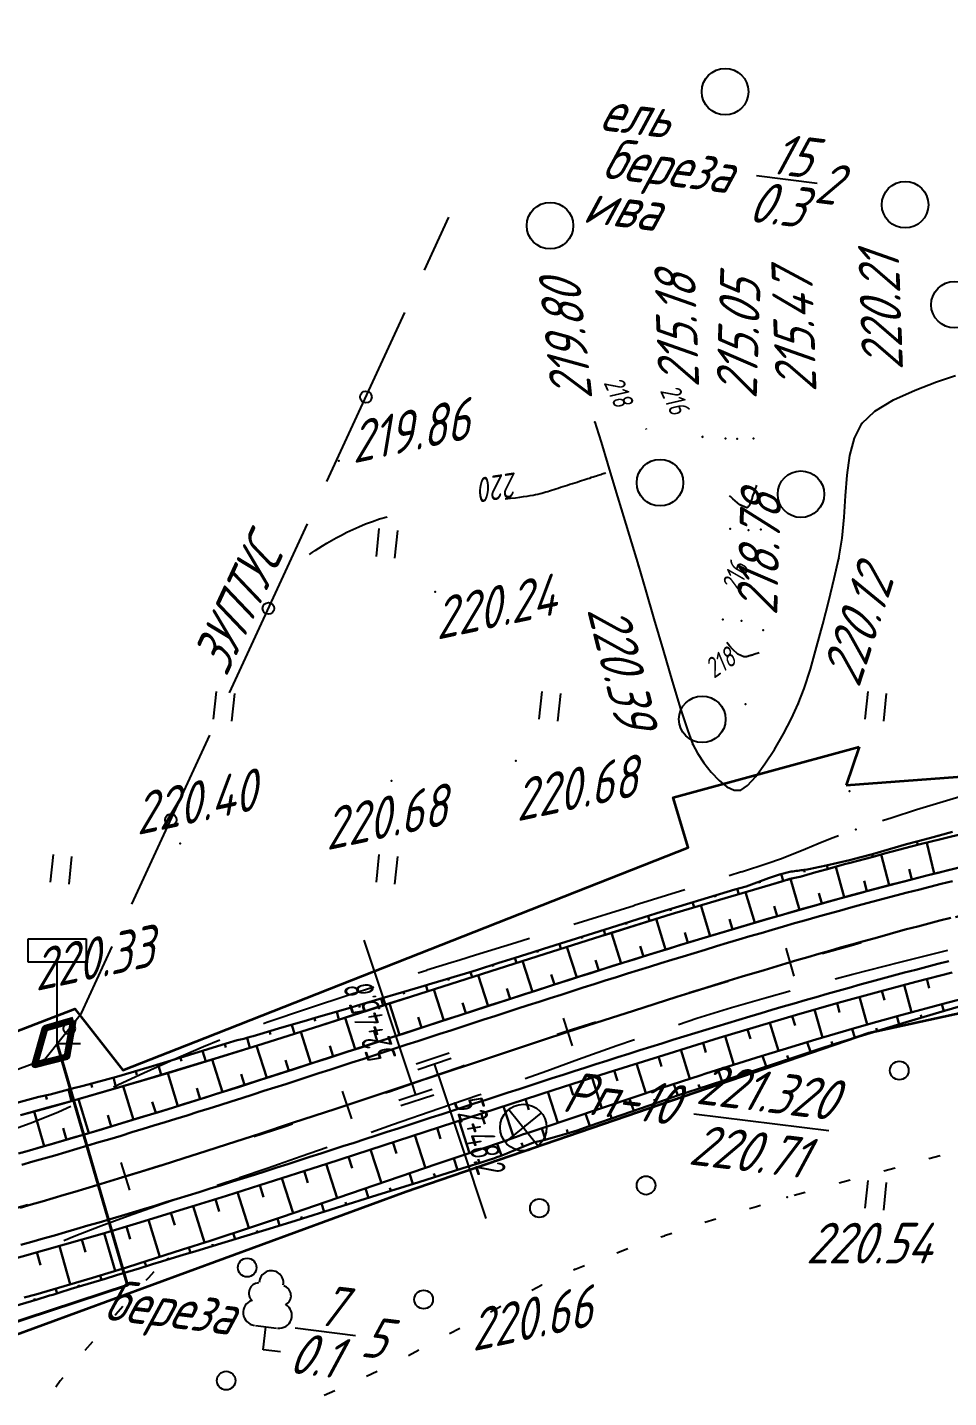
# Model space of a CAD drawing. Header units: millimetres. Extents: x -698 to 8131, y -704 to 4503.
# Drawn here: x 4029.9 to 4109.1, y 2520.6 to 2638.3 of the extents above; entities that cross this region are included whole.
import ezdxf

# ---------------------------------------------------------------- set-up
doc = ezdxf.new("R2010")
doc.units = ezdxf.units.MM
doc.linetypes.add('CONTI', pattern=[0])
doc.linetypes.add('STROT', pattern=[1.7, 0.5, -1.2])
for name, color, linetype, lineweight in [('10', 1, 'Continuous', 35), ('КОПИЯ_ОСЬ_13_ОТКОСЫ', 7, 'Continuous', 30), ('ОСЬ_ВЕРХ_ПОКРЫТИЯ_ГРАНИЦЫ_ПОЛОС', 7, 'Continuous', 30), ('ОСЬ_ВЕРХ_ПОКРЫТИЯ_ОСЬ', 1, 'Continuous', 30)]:
    doc.layers.add(name, color=color, linetype=linetype, lineweight=lineweight)
for name, color, linetype in [('_Ростелеком', 6, 'Continuous'), ('GOR_BDEFAULT', 212, 'CONTI'), ('NAD_MDEFAULT', 7, 'CONTI'), ('PI_OTDEFAULT', 172, 'CONTI'), ('PI_TTDEFAULT', 5, 'CONTI'), ('PLN_O', 7, 'CONTI'), ('SIT_LDEFAULT', 7, 'CONTI'), ('USLZNDEFAULT', 7, 'CONTI'), ('ZAPSKDEFAULT', 7, 'CONTI'), ('ОСЬ_ВЕРХ_ПОКРЫТИЯ_ПИКЕТЫ', 1, 'Continuous'), ('ОСЬ_ВЕРХ_ПОКРЫТИЯ_РАЗБИВКА_КРИВ', 1, 'Continuous'), ('разметка', 7, 'Continuous')]:
    doc.layers.add(name, color=color, linetype=linetype)
doc.layers.add('видовое окно', color=132, linetype='CONTI', plot=False)
doc.styles.add('eskd', font='isocpeui.ttf', dxfattribs={"width": 1.2})
doc.styles.add('SHRFT', font='isocpeui.ttf', dxfattribs={"width": 3.5})
doc.styles.get("Standard").update_dxf_attribs({"font": 'isocpeui.ttf'})
doc.styles.add('STYLE1', font='isocpeui.ttf', dxfattribs={"width": 0.9})
doc.linetypes.add('кабель_связи_проект.', pattern='A,10,-1,["/",STYLE1,S=3,R=0,X=0,Y=-1.5],-4.1', length=15.1)

# ---------------------------------------------------------------- blocks, each defined once
blk = doc.blocks.new('BL_2011')
at = {"color": 0}
for p, q in [((0, 0), (0, 2.4)), ((1.6, 0), (1.6, 2.4))]:
    blk.add_line(p, q, dxfattribs=at)
blk = doc.blocks.new('BL_2002')
at = {"color": 0}
blk.add_circle((0, 0), 0.8, dxfattribs=at)
blk = doc.blocks.new('BL_2004')
at = {"color": 0}
blk.add_circle((0, 0), 2, dxfattribs=at)
blk = doc.blocks.new('BL_7')
at = {"color": 0}
for p, q in [((-1.4, 1.4), (1.4, -1.4)), ((-1.4, -1.4), (1.4, 1.4))]:
    blk.add_line(p, q, dxfattribs=at)
blk.add_circle((0, 0), 2, dxfattribs=at)
blk = doc.blocks.new('BL_104')
at = {"color": 0}
for p, q in [((-0.9, 2), (0.9, 2)), ((0, 0), (0, 2)), ((1.5, 0), (0, 0))]:
    blk.add_line(p, q, dxfattribs=at)
for centre, radius, start, end in [((0, 5.8), 1.04, 358, 185), ((-0.94, 4.8), 0.88, 100, 235), ((0.94, 4.8), 0.88, 305, 80), ((-1, 3.1), 1.1, 115, 270), ((1, 3.1), 1.1, 270, 65)]:
    blk.add_arc(centre, radius, start, end, dxfattribs=at)
blk = doc.blocks.new('BL_13')
at = {"color": 0}
for p, q in [((-2.5, 7), (-2.5, 9)), ((-2.5, 9), (2.5, 9)), ((2.5, 9), (2.5, 7)), ((0, 7), (-2.5, 7)), ((0, 0), (0, 7)), ((2.5, 7), (0, 7)), ((2, 0), (0, 0))]:
    blk.add_line(p, q, dxfattribs=at)
blk = doc.blocks.new('*U48')
at = {"layer": 'КОПИЯ_ОСЬ_13_ОТКОСЫ'}
for points in [[(50.51, 9.45), (52.88, 10.11), (54.78, 10.64), (60.9, 12.41), (63.27, 13.12), (67.54, 14.41), (71.34, 15.58), (76.32, 17.17), (81.79, 18.93), (84.13, 19.66), (95.59, 23.33), (100.39, 24.84), (101.35, 25.15), (102.31, 25.45), (106.44, 26.72), (110.57, 27.97), (114.95, 29.25), (115.92, 29.55), (116.1, 29.6), (116.36, 29.68), (116.63, 29.76), (116.9, 29.82), (117.2, 29.89), (117.49, 29.95), (117.79, 30.03), (118.87, 30.33), (119.84, 30.61), (121.31, 31.02), (121.81, 31.15), (123.77, 31.67), (124.76, 31.94), (127.72, 32.71), (129.7, 33.21), (131.68, 33.7)], [(50.2, 10.53), (51.15, 10.78), (52.1, 11.03), (53.06, 11.25), (54.01, 11.5), (54.96, 11.74), (55.92, 11.98), (58.77, 12.76), (61.57, 13.58), (63.46, 14.15), (68.2, 15.61), (69.15, 15.9), (69.42, 15.96), (69.7, 16.03), (69.98, 16.1), (70.25, 16.18), (70.52, 16.25), (70.8, 16.33), (72.98, 16.98), (74.89, 17.53), (75.85, 17.82), (78.72, 18.65), (79.68, 18.95), (81.6, 19.51), (83.94, 20.21), (84.91, 20.49), (85.87, 20.77), (86.83, 21.06), (87.79, 21.34), (88.75, 21.62), (89.71, 21.93), (91.62, 22.54), (92.57, 22.85), (94.49, 23.44), (95.45, 23.75), (97.37, 24.36), (101.21, 25.57), (104.11, 26.47), (105.58, 26.92), (108.02, 27.67), (108.99, 27.96), (111.9, 28.84), (112.87, 29.12), (114.78, 29.82), (115.74, 30.15), (116.73, 30.4), (116.88, 30.41), (117.02, 30.43), (117.17, 30.44), (117.32, 30.46), (117.46, 30.48), (117.61, 30.5), (117.75, 30.52), (117.85, 30.54), (118.12, 30.58), (118.4, 30.63), (118.67, 30.68), (119.76, 30.92), (120.75, 31.15), (121.74, 31.38), (122.73, 31.62), (123.72, 31.88), (125.67, 32.46), (126.66, 32.74), (127.64, 33.01), (128.63, 33.26), (130.6, 33.8)], [(127.55, 32.98), (127.63, 32.69)], [(129.48, 33.49), (129.51, 33.39)], [(123.7, 31.88), (123.76, 31.67)], [(125.62, 32.44), (125.64, 32.37)], [(119.81, 30.93), (119.89, 30.63)], [(121.76, 31.39), (121.79, 31.29)], [(114, 29.53), (114.05, 29.39)], [(115.89, 30.19), (116.04, 29.59)], [(117.85, 30.54), (117.88, 30.33)], [(110.19, 28.32), (110.23, 28.18)], [(112.11, 28.9), (112.24, 28.45)], [(106.36, 27.16), (106.41, 27.02)], [(108.27, 27.75), (108.4, 27.32)], [(102.54, 25.98), (102.58, 25.84)], [(104.45, 26.57), (104.58, 26.15)], [(98.72, 24.79), (98.77, 24.65)], [(100.63, 25.39), (100.76, 24.96)], [(94.91, 23.58), (94.96, 23.43)], [(96.82, 24.19), (96.95, 23.76)], [(91.1, 22.37), (91.14, 22.23)], [(93, 22.98), (93.14, 22.54)], [(87.28, 21.19), (87.33, 21.02)], [(89.19, 21.76), (89.33, 21.32)], [(83.44, 20.06), (83.5, 19.86)], [(85.36, 20.62), (85.51, 20.1)], [(79.6, 18.93), (79.67, 18.7)], [(81.52, 19.49), (81.69, 18.89)], [(75.77, 17.8), (75.84, 17.54)], [(77.69, 18.35), (77.88, 17.67)], [(71.93, 16.67), (72.01, 16.38)], [(73.85, 17.23), (74.07, 16.45)], [(68.08, 15.57), (68.17, 15.27)], [(70.01, 16.11), (70.24, 15.24)], [(64.26, 14.4), (64.35, 14.1)], [(66.17, 14.98), (66.45, 14.08)], [(60.43, 13.24), (60.52, 12.94)], [(62.35, 13.81), (62.62, 12.92)], [(56.58, 12.16), (56.67, 11.83)], [(58.51, 12.69), (58.75, 11.79)], [(52.7, 11.17), (52.79, 10.8)], [(54.64, 11.66), (54.9, 10.67)]]:
    blk.add_lwpolyline(points, dxfattribs=at)

msp = doc.modelspace()

# ---------------------------------------------------------------- linework, layer by layer
at = {"layer": '10'}
msp.add_line((4101.4, 2576.47), (4100.3, 2573.16), dxfattribs=at)
for points in [[(4100.3, 2573.16), (4114.84, 2574.25), (4137.51, 2575.95), (4208.04, 2581.2)], [(3719.52, 2565.64), (3757.02, 2562), (3768.05, 2560.93), (3906.64, 2536.46), (3907.93, 2542.17), (3924.55, 2539.4), (3961.58, 2536.25), (3988.52, 2538.51), (4011.59, 2545.34), (4034.03, 2553.95), (4038.15, 2548.69), (4045.22, 2551.48), (4086.71, 2567.83), (4085.43, 2572.11), (4101.4, 2576.47)], [(4190.65, 2564.99), (4147.2, 2561.67), (4102.23, 2551.87), (4062.48, 2538.24), (4021.89, 2523.35), (4003.54, 2517.54), (3977.37, 2512.34), (3954.52, 2511.27), (3935.6, 2512.54), (3888.7, 2518.36), (3823.18, 2532.27), (3780.85, 2539.2), (3742.66, 2545.46), (3674.27, 2552.24)]]:
    msp.add_lwpolyline(points, dxfattribs=at)
at = {"layer": '_Ростелеком', "lineweight": 100, "ltscale": 0.25}
msp.add_lwpolyline([(4033.92, 2552.97), (4031.44, 2552.26), (4030.56, 2549.14), (4033.36, 2549.86), (4033.92, 2552.97)], dxfattribs=at)
at = {"layer": '_Ростелеком', "linetype": 'кабель_связи_проект.', "lineweight": 40, "ltscale": 0.25}
msp.add_lwpolyline([(3702.25, 2549.47), (3742.66, 2545.46), (3798.83, 2536.26), (3823.18, 2532.27), (3840.42, 2529.09), (3888.76, 2518.98), (3935.31, 2512.58), (3954.68, 2512.02), (4003.27, 2518.61), (4038.55, 2530.23), (4032.5, 2550.96)], dxfattribs=at)
at = {"layer": 'GOR_BDEFAULT', "color": 212, "flags": 128}
for points, elevation in [([(4083.14, 2603.72), (4083.11, 2603.8)], 218), ([(4083.14, 2603.72), (4083.11, 2603.8)], 218), ([(4088.01, 2603), (4087.93, 2603.16)], 216), ([(4088.01, 2603), (4087.93, 2603.16)], 216), ([(4070.99, 2597.77), (4071.46, 2597.82), (4071.87, 2597.87), (4072.25, 2597.92), (4072.58, 2597.96), (4072.88, 2598), (4073.15, 2598.05), (4073.39, 2598.09), (4073.61, 2598.13), (4073.81, 2598.18), (4073.99, 2598.22), (4074.16, 2598.27), (4074.33, 2598.31), (4074.49, 2598.36), (4074.65, 2598.41), (4074.81, 2598.46), (4074.99, 2598.52), (4075.17, 2598.58), (4075.36, 2598.64), (4075.55, 2598.7), (4075.75, 2598.76), (4075.95, 2598.82), (4076.15, 2598.89), (4076.36, 2598.95), (4076.56, 2599.02), (4076.77, 2599.09), (4076.97, 2599.15), (4077.17, 2599.21), (4077.37, 2599.28), (4077.56, 2599.34), (4077.75, 2599.4), (4077.93, 2599.46), (4078.1, 2599.51), (4078.26, 2599.56), (4078.42, 2599.62), (4078.57, 2599.66), (4078.72, 2599.71), (4078.85, 2599.76), (4078.98, 2599.8), (4079.1, 2599.84), (4079.22, 2599.87), (4079.32, 2599.91), (4079.42, 2599.94), (4079.5, 2599.97), (4079.58, 2599.99), (4079.65, 2600.02)], 220), ([(4092.21, 2597.84), (4092.18, 2597.76), (4092.15, 2597.68), (4092.12, 2597.6), (4092.09, 2597.53), (4092.06, 2597.46), (4092.03, 2597.39), (4092.01, 2597.32), (4091.98, 2597.26), (4091.95, 2597.21), (4091.92, 2597.16), (4091.89, 2597.11), (4091.86, 2597.07), (4091.82, 2597.04), (4091.79, 2597.01), (4091.76, 2596.99), (4091.15, 2597.27), (4090.56, 2597.77), (4090.35, 2597.96), (4090.27, 2598.02)], 216), ([(4092.59, 2598.94), (4092.57, 2598.89), (4092.56, 2598.84), (4092.53, 2598.78), (4092.51, 2598.71), (4092.49, 2598.64), (4092.46, 2598.57), (4092.44, 2598.5), (4092.41, 2598.42), (4092.38, 2598.34), (4092.35, 2598.26), (4092.32, 2598.17), (4092.29, 2598.09), (4092.26, 2598.01), (4092.23, 2597.92), (4092.21, 2597.84)], 216), ([(4092.59, 2598.94), (4092.57, 2598.89), (4092.56, 2598.84), (4092.53, 2598.78), (4092.51, 2598.71), (4092.49, 2598.64), (4092.46, 2598.57), (4092.44, 2598.5), (4092.41, 2598.42), (4092.38, 2598.34), (4092.35, 2598.26), (4092.32, 2598.17), (4092.29, 2598.09), (4092.26, 2598.01), (4092.23, 2597.92), (4092.21, 2597.84)], 216), ([(4054.17, 2592.98), (4054.41, 2593.15), (4054.68, 2593.33), (4054.98, 2593.53), (4055.31, 2593.74), (4055.67, 2593.96), (4056.06, 2594.19), (4056.47, 2594.43), (4056.92, 2594.66), (4057.4, 2594.9), (4057.9, 2595.14), (4058.43, 2595.38), (4059, 2595.61), (4059.59, 2595.83), (4060.21, 2596.04), (4060.86, 2596.23)], 220), ([(4091.51, 2584.19), (4090.99, 2584.42), (4090.57, 2584.84), (4090.28, 2585.14), (4090.04, 2585.42)], 218), ([(4092.36, 2584.39), (4092.31, 2584.37), (4092.26, 2584.35), (4092.2, 2584.33), (4092.14, 2584.32), (4092.08, 2584.3), (4092.02, 2584.28), (4091.96, 2584.27), (4091.9, 2584.25), (4091.84, 2584.24), (4091.78, 2584.22), (4091.72, 2584.21), (4091.66, 2584.2), (4091.61, 2584.2), (4091.56, 2584.19), (4091.51, 2584.19)], 218), ([(4092.36, 2584.39), (4092.31, 2584.37), (4092.26, 2584.35), (4092.2, 2584.33), (4092.14, 2584.32), (4092.08, 2584.3), (4092.02, 2584.28), (4091.96, 2584.27), (4091.9, 2584.25), (4091.84, 2584.24), (4091.78, 2584.22), (4091.72, 2584.21), (4091.66, 2584.2), (4091.61, 2584.2), (4091.56, 2584.19), (4091.51, 2584.19)], 218), ([(4092.83, 2584.54), (4092.36, 2584.39)], 218)]:
    msp.add_lwpolyline(points, dxfattribs=dict(at, elevation=elevation))
at = {"layer": 'NAD_MDEFAULT', "color": 0}
for p, q in [((4092.59, 2625.54), (4097.8, 2624.9)), ((4087.21, 2544.93), (4098.8, 2543.5)), ((4052.94, 2526.54), (4058.15, 2525.9))]:
    msp.add_line(p, q, dxfattribs=at)
at = {"layer": 'PI_TTDEFAULT', "color": 5}
for p in [(4078.71, 2604.37, 219.8), (4101.65, 2604.24, 220.21), (4089.94, 2602.95, 215.18), (4090.94, 2602.93, 215.05), (4092.32, 2602.95, 215.47), (4056.71, 2601.04, 219.86), (4082.44, 2592.01, 220.39), (4064.97, 2589.77, 220.24), (4091.3, 2587.29, 217.37), (4096.18, 2580.15, 220.12), (4071.9, 2575.27, 220.68), (4061.23, 2573.54, 220.68), (4043.06, 2568.17, 220.4), (4095.23, 2537.78, 220.54), (4076.94, 2531.55, 220.66)]:
    msp.add_point(p, dxfattribs=at)
at = {"layer": 'PLN_O'}
for p, q in [((4064.06, 2617.42), (4066.16, 2621.97)), ((4055.68, 2599.26), (4062.38, 2613.79)), ((4047.3, 2581.1), (4054, 2595.63)), ((4038.92, 2562.94), (4045.62, 2577.47)), ((4034.6, 2553.58), (4037.24, 2559.31)), ((4031.44, 2549.64), (4034.6, 2553.58)), ((4027.08, 2548.04), (4031.44, 2549.64))]:
    msp.add_line(p, q, dxfattribs=at)
for centre in [(4059.03, 2606.52), (4050.65, 2588.36), (4042.27, 2570.2), (4033.54, 2552.26)]:
    msp.add_circle(centre, 0.5, dxfattribs=at)
at = {"layer": 'SIT_LDEFAULT', "color": 7}
for p, q in [((4106.21, 2607.12), (4108.07, 2607.83)), ((4108.07, 2607.83), (4109.69, 2608.37)), ((4102.76, 2605.3), (4104.37, 2606.27)), ((4104.37, 2606.27), (4106.21, 2607.12)), ((4101.65, 2604.24), (4102.76, 2605.3)), ((4078.71, 2604.37), (4078.85, 2603.9)), ((4078.85, 2603.9), (4079.23, 2602.64)), ((4101.01, 2602.99), (4101.65, 2604.24)), ((4079.23, 2602.64), (4079.78, 2600.8)), ((4100.6, 2601.49), (4101.01, 2602.99)), ((4100.37, 2599.81), (4100.6, 2601.49)), ((4079.78, 2600.8), (4080.45, 2598.6)), ((4100.23, 2598.02), (4100.37, 2599.81)), ((4080.45, 2598.6), (4081.15, 2596.26)), ((4100.12, 2596.19), (4100.23, 2598.02)), ((4081.15, 2596.26), (4081.84, 2593.99)), ((4099.96, 2594.38), (4100.12, 2596.19)), ((4099.67, 2592.68), (4099.96, 2594.38)), ((4081.84, 2593.99), (4082.44, 2592.01)), ((4099.26, 2590.93), (4099.67, 2592.68)), ((4082.44, 2592.01), (4083.05, 2589.95)), ((4098.8, 2589), (4099.26, 2590.93)), ((4083.05, 2589.95), (4083.78, 2587.46)), ((4098.29, 2587), (4098.8, 2589)), ((4083.78, 2587.46), (4084.56, 2584.78)), ((4097.76, 2585.02), (4098.29, 2587)), ((4097.22, 2583.15), (4097.76, 2585.02)), ((4084.56, 2584.78), (4085.35, 2582.12)), ((4096.69, 2581.49), (4097.22, 2583.15)), ((4085.35, 2582.12), (4086.07, 2579.74)), ((4096.18, 2580.15), (4096.69, 2581.49)), ((4086.07, 2579.74), (4086.68, 2577.84)), ((4095.61, 2578.91), (4096.18, 2580.15)), ((4094.91, 2577.58), (4095.61, 2578.91)), ((4086.68, 2577.84), (4087.12, 2576.68)), ((4094.13, 2576.24), (4094.91, 2577.58)), ((4087.12, 2576.68), (4087.53, 2575.91)), ((4087.53, 2575.91), (4088.07, 2575.08)), ((4093.32, 2575), (4094.13, 2576.24)), ((4088.07, 2575.08), (4088.69, 2574.28)), ((4092.54, 2573.93), (4093.32, 2575)), ((4088.69, 2574.28), (4089.37, 2573.57)), ((4089.37, 2573.57), (4090.04, 2573.03)), ((4091.82, 2573.15), (4092.54, 2573.93)), ((4090.04, 2573.03), (4090.68, 2572.73)), ((4090.68, 2572.73), (4091.24, 2572.74)), ((4091.24, 2572.74), (4091.82, 2573.15)), ((4111.01, 2572.46), (4108.64, 2571.75)), ((4106.35, 2571.05), (4104.26, 2570.38)), ((4108.64, 2571.75), (4106.35, 2571.05)), ((4104.26, 2570.38), (4103.42, 2570.11)), ((4098.96, 2568.56), (4097.88, 2568.12)), ((4099.63, 2568.82), (4098.96, 2568.56)), ((4096.81, 2567.68), (4095.73, 2567.24)), ((4097.88, 2568.12), (4096.81, 2567.68)), ((4093.56, 2566.44), (4091.29, 2565.71)), ((4094.65, 2566.82), (4093.56, 2566.44)), ((4095.73, 2567.24), (4094.65, 2566.82)), ((4091.29, 2565.72), (4090.25, 2565.39)), ((4086.43, 2564.19), (4082.07, 2562.83)), ((4082.07, 2562.82), (4076.9, 2561.2)), ((4071.9, 2559.64), (4068.44, 2558.56)), ((4073.08, 2560), (4071.9, 2559.63)), ((4066.34, 2557.91), (4064.26, 2557.27)), ((4067.11, 2558.14), (4066.34, 2557.9)), ((4068.44, 2558.56), (4067.11, 2558.14)), ((4100.87, 2556.93), (4104.91, 2557.97)), ((4104.91, 2557.96), (4108.92, 2558.97)), ((4108.92, 2558.98), (4109.03, 2559.01)), ((4064.26, 2557.26), (4063.53, 2557.03)), ((4099.34, 2556.53), (4100.87, 2556.93)), ((4059.72, 2555.82), (4057.73, 2555.18)), ((4057.73, 2555.18), (4054.02, 2553.96)), ((4090.44, 2554.08), (4093.44, 2554.94)), ((4093.44, 2554.94), (4095.47, 2555.49)), ((4054.02, 2553.96), (4050.52, 2552.77)), ((4087.46, 2553.15), (4090.44, 2554.08)), ((4050.52, 2552.77), (4050.23, 2552.67)), ((4085.9, 2552.62), (4087.46, 2553.15)), ((4046.47, 2551.26), (4045.07, 2550.7)), ((4080.58, 2550.8), (4082.11, 2551.33)), ((4045.07, 2550.7), (4042.5, 2549.58)), ((4077.31, 2549.63), (4080.58, 2550.8)), ((4042.5, 2549.59), (4039.94, 2548.42)), ((4072.7, 2547.96), (4074.58, 2548.64)), ((4074.58, 2548.64), (4077.31, 2549.63)), ((4039.94, 2548.42), (4037.41, 2547.25)), ((4037.41, 2547.25), (4037.34, 2547.22)), ((4065.31, 2545.39), (4068.73, 2546.57)), ((4068.73, 2546.57), (4068.92, 2546.64)), ((4032.61, 2545.09), (4030.42, 2544.2)), ((4033.69, 2545.57), (4032.61, 2545.09)), ((4061.32, 2544.01), (4065.31, 2545.39)), ((4030.42, 2544.2), (4028.3, 2543.43)), ((4059.47, 2543.37), (4061.32, 2544.01)), ((4053.47, 2541.3), (4055.69, 2542.06)), ((4048.16, 2539.46), (4050.54, 2540.28)), ((4050.54, 2540.28), (4053.47, 2541.3)), ((4103.54, 2540.05), (4104.51, 2540.31)), ((4107.4, 2541.09), (4108.37, 2541.35)), ((4046.24, 2538.8), (4048.16, 2539.45)), ((4099.68, 2539.01), (4100.65, 2539.27)), ((4095.82, 2537.94), (4096.78, 2538.21)), ((4038.59, 2536.18), (4040.96, 2537.01)), ((4040.96, 2537.01), (4042.45, 2537.52)), ((4091.98, 2536.81), (4092.58, 2536.99)), ((4092.58, 2536.99), (4092.94, 2537.1)), ((4036.25, 2535.32), (4038.59, 2536.18)), ((4088.16, 2535.63), (4089.11, 2535.93)), ((4033.07, 2534.05), (4033.97, 2534.43)), ((4033.97, 2534.44), (4036.25, 2535.32)), ((4084.36, 2534.36), (4084.68, 2534.47)), ((4084.68, 2534.48), (4085.31, 2534.69)), ((4080.6, 2533.01), (4081.53, 2533.37)), ((4040.35, 2530.86), (4040.13, 2530.62)), ((4040.8, 2531.37), (4040.35, 2530.86)), ((4076.88, 2531.53), (4076.94, 2531.56)), ((4076.94, 2531.55), (4077.82, 2531.91)), ((4073.29, 2529.8), (4074.15, 2530.25)), ((4074.15, 2530.25), (4074.17, 2530.26)), ((4037.55, 2527.7), (4037.49, 2527.62)), ((4038.14, 2528.38), (4037.55, 2527.7)), ((4069.74, 2527.94), (4070.62, 2528.41)), ((4066.21, 2526.06), (4067.09, 2526.53)), ((4035.53, 2525.36), (4034.88, 2524.6)), ((4062.68, 2524.19), (4063.57, 2524.65)), ((4059.09, 2522.4), (4059.99, 2522.83)), ((4032.76, 2522), (4032.4, 2521.46)), ((4032.98, 2522.27), (4032.76, 2522)), ((4055.44, 2520.78), (4056.37, 2521.16))]:
    msp.add_line(p, q, dxfattribs=at)
at = {"layer": 'видовое окно', "color": 5}
for p in [(4090.32, 2595.2, 216.47), (4091.91, 2595.07, 216.25), (4092.97, 2595.14, 216.57), (4099.67, 2592.68, 220.26), (4089.7, 2587.41, 217.73), (4093.15, 2586.49, 217.67), (4091.65, 2580.14, 218.78), (4087.12, 2576.68, 220.19), (4100.57, 2572.67, 220.07), (4101.13, 2569.36, 220.12), (4072.56, 2543.76, 221.32), (4072.7, 2543.9, 220.71)]:
    msp.add_point(p, dxfattribs=at)
at = {"layer": 'видовое окно', "color": 6}
msp.add_point((4095.28, 2565.03, 220.74), dxfattribs=at)
at = {"layer": 'КОПИЯ_ОСЬ_13_ОТКОСЫ'}
for points in [[(4029.35, 2544.81), (4031.72, 2545.46), (4033.61, 2546), (4039.74, 2547.76), (4042.11, 2548.47), (4046.38, 2549.77), (4050.18, 2550.94), (4055.16, 2552.52), (4060.62, 2554.28), (4062.96, 2555.02), (4074.42, 2558.68), (4079.22, 2560.2), (4080.18, 2560.5), (4081.15, 2560.81), (4085.27, 2562.08), (4089.41, 2563.32), (4093.78, 2564.6), (4094.76, 2564.9), (4094.93, 2564.96), (4095.2, 2565.04), (4095.46, 2565.11), (4095.73, 2565.18), (4096.03, 2565.24), (4096.33, 2565.31), (4096.62, 2565.39), (4097.7, 2565.69), (4098.68, 2565.97), (4100.15, 2566.38), (4100.64, 2566.51), (4102.61, 2567.03), (4103.59, 2567.3), (4106.55, 2568.07), (4108.53, 2568.57), (4110.51, 2569.05)], [(4107.87, 2565.57), (4107.22, 2568.23)], [(4029.51, 2541.61), (4033.08, 2542.64), (4036.41, 2543.63), (4039.73, 2544.64), (4041.11, 2545.06), (4044.43, 2546.09), (4047.28, 2546.99), (4052.97, 2548.82), (4072.42, 2555.13), (4077.19, 2556.67), (4082.01, 2558.19), (4086.83, 2559.68), (4093.59, 2561.69), (4097.23, 2562.73), (4100.88, 2563.74), (4104.05, 2564.59), (4107.24, 2565.41), (4111.17, 2566.38)], [(4100.13, 2563.54), (4099.41, 2566.17)], [(4104, 2564.58), (4103.3, 2567.22)], [(4096.28, 2562.46), (4095.52, 2565.13)], [(4102.06, 2564.06), (4101.83, 2564.94)], [(4105.93, 2565.08), (4105.7, 2565.96)], [(4092.44, 2561.35), (4091.65, 2563.98)], [(4098.21, 2563.01), (4097.96, 2563.9)], [(4088.61, 2560.21), (4087.82, 2562.85)], [(4094.36, 2561.91), (4094.1, 2562.79)], [(4084.78, 2559.05), (4083.96, 2561.68)], [(4090.52, 2560.78), (4090.26, 2561.66)], [(4080.96, 2557.86), (4080.13, 2560.49)], [(4086.69, 2559.63), (4086.42, 2560.51)], [(4077.14, 2556.65), (4076.3, 2559.28)], [(4082.87, 2558.45), (4082.59, 2559.33)], [(4073.34, 2555.43), (4072.49, 2558.07)], [(4079.05, 2557.26), (4078.77, 2558.13)], [(4027.77, 2532.2), (4033.12, 2533.7), (4036.36, 2534.64), (4039.6, 2535.61), (4042.3, 2536.43), (4043.69, 2536.86), (4047.05, 2537.9), (4049.93, 2538.81), (4055.66, 2540.65), (4075.11, 2546.97), (4079.85, 2548.49), (4084.62, 2549.99), (4089.39, 2551.47), (4096.04, 2553.45), (4099.61, 2554.47), (4103.19, 2555.46), (4106.29, 2556.29), (4109.39, 2557.09)], [(4069.53, 2554.2), (4068.67, 2556.84)], [(4075.24, 2556.04), (4074.96, 2556.92)], [(4029.68, 2529.15), (4030.66, 2529.43), (4031.64, 2529.71), (4034.57, 2530.57), (4035.54, 2530.86), (4038.45, 2531.75), (4039.42, 2532.05), (4043.28, 2533.27), (4045.64, 2534.04), (4046.6, 2534.35), (4048.52, 2534.98), (4051.86, 2536.1), (4056.63, 2537.71), (4065.16, 2540.63), (4067.48, 2541.41), (4068.43, 2541.73), (4071.26, 2542.7), (4072.2, 2543.04), (4072.48, 2543.15), (4072.76, 2543.25), (4073.05, 2543.34), (4074.1, 2543.67), (4079.27, 2545.43), (4084.46, 2547.16), (4087.76, 2548.23), (4088.23, 2548.39), (4090.15, 2549), (4092.98, 2549.88), (4094.87, 2550.46), (4097.7, 2551.32), (4100.53, 2552.15), (4102.42, 2552.69), (4104.79, 2553.36), (4109.05, 2554.51), (4113.79, 2555.72)], [(4029.68, 2529.15), (4030.66, 2529.43), (4031.64, 2529.71), (4034.57, 2530.57), (4035.54, 2530.86), (4038.45, 2531.75), (4039.42, 2532.05), (4043.28, 2533.27), (4045.64, 2534.04), (4046.6, 2534.35), (4048.52, 2534.98), (4051.86, 2536.1), (4056.63, 2537.71), (4065.16, 2540.63), (4067.48, 2541.41), (4068.43, 2541.73), (4071.26, 2542.7), (4072.2, 2543.04), (4072.48, 2543.15), (4072.76, 2543.25), (4073.05, 2543.34), (4074.1, 2543.67), (4079.27, 2545.43), (4084.46, 2547.16), (4087.76, 2548.23), (4088.23, 2548.39), (4090.15, 2549), (4092.98, 2549.88), (4094.87, 2550.46), (4097.7, 2551.32), (4100.53, 2552.15), (4102.42, 2552.69), (4104.79, 2553.36), (4109.05, 2554.51), (4113.79, 2555.72)], [(4065.73, 2552.96), (4064.86, 2555.62)], [(4071.43, 2554.81), (4071.15, 2555.7)], [(4105.29, 2556.02), (4105.92, 2553.66)], [(4107.23, 2556.53), (4107.43, 2555.74)], [(4028.83, 2528.42), (4030.79, 2528.99), (4031.76, 2529.29), (4031.85, 2529.32), (4032.12, 2529.39), (4032.39, 2529.46), (4032.65, 2529.55), (4033.7, 2529.9), (4034.68, 2530.2), (4035.65, 2530.48), (4036.63, 2530.77), (4037.6, 2531.07), (4039.54, 2531.65), (4040.51, 2531.96), (4040.7, 2532.02), (4041.48, 2532.26), (4043.42, 2532.85), (4044.34, 2533.12), (4046.28, 2533.7), (4051.1, 2535.17), (4053.03, 2535.77), (4059.98, 2537.96), (4063.57, 2539.08), (4065.48, 2539.68), (4067.81, 2540.41), (4068.77, 2540.71), (4069.72, 2541.01), (4070.01, 2541.11), (4070.29, 2541.21), (4070.57, 2541.31), (4070.85, 2541.42), (4071.13, 2541.52), (4071.41, 2541.63), (4071.69, 2541.75), (4071.96, 2541.86), (4072.24, 2541.98), (4072.51, 2542.1), (4073.44, 2542.47), (4074.42, 2542.69), (4076.33, 2543.25), (4076.62, 2543.33), (4076.9, 2543.42), (4077.19, 2543.51), (4078.22, 2543.87), (4081.04, 2544.84), (4084.78, 2546.15), (4085.72, 2546.47), (4088.54, 2547.4), (4092.33, 2548.63), (4097.94, 2550.49), (4099.35, 2550.95), (4099.82, 2551.1), (4100.75, 2551.39), (4102.63, 2551.96), (4105.45, 2552.8), (4108.26, 2553.64), (4111.08, 2554.46)], [(4061.92, 2551.72), (4061.05, 2554.42)], [(4067.63, 2553.58), (4067.34, 2554.47)], [(4099.51, 2554.44), (4099.73, 2553.64)], [(4101.43, 2554.98), (4102.09, 2552.6)], [(4103.36, 2555.51), (4103.58, 2554.71)], [(4108.7, 2553.77), (4108.52, 2554.37)], [(4058.12, 2550.49), (4057.24, 2553.19)], [(4063.82, 2552.34), (4063.53, 2553.24)], [(4095.66, 2553.33), (4095.9, 2552.53)], [(4097.58, 2553.89), (4098.27, 2551.49)], [(4104.86, 2552.62), (4104.66, 2553.32)], [(4106.78, 2553.2), (4106.71, 2553.43)], [(4060.02, 2551.11), (4059.73, 2552.01)], [(4091.83, 2552.19), (4092.07, 2551.37)], [(4093.74, 2552.76), (4094.47, 2550.34)], [(4101.03, 2551.48), (4100.81, 2552.23)], [(4102.95, 2552.05), (4102.87, 2552.3)], [(4054.31, 2549.25), (4053.43, 2551.97)], [(4088, 2551.04), (4088.25, 2550.2)], [(4089.91, 2551.62), (4090.65, 2549.15)], [(4097.22, 2550.26), (4096.95, 2551.09)], [(4099.12, 2550.88), (4099.03, 2551.16)], [(4050.51, 2548.03), (4049.63, 2550.77)], [(4056.22, 2549.87), (4055.92, 2550.78)], [(4084.18, 2549.85), (4084.44, 2549)], [(4086.09, 2550.45), (4086.86, 2547.94)], [(4093.43, 2549), (4093.12, 2549.92)], [(4095.33, 2549.63), (4095.22, 2549.94)], [(4046.7, 2546.81), (4045.82, 2549.6)], [(4052.41, 2548.64), (4052.12, 2549.55)], [(4080.36, 2548.65), (4080.64, 2547.78)], [(4082.27, 2549.25), (4083.08, 2546.7)], [(4089.62, 2547.76), (4089.31, 2548.73)], [(4091.53, 2548.37), (4091.42, 2548.7)], [(4039.06, 2544.43), (4038.18, 2547.32)], [(4042.88, 2545.61), (4042, 2548.44)], [(4048.6, 2547.42), (4048.3, 2548.34)], [(4076.55, 2547.43), (4076.84, 2546.54)], [(4078.46, 2548.04), (4079.29, 2545.43)], [(4085.83, 2546.5), (4085.5, 2547.5)], [(4087.72, 2547.13), (4087.61, 2547.47)], [(4035.23, 2543.28), (4034.35, 2546.21)], [(4044.79, 2546.21), (4044.49, 2547.15)], [(4072.75, 2546.2), (4073.04, 2545.29)], [(4074.65, 2546.82), (4075.51, 2544.15)], [(4082.05, 2545.19), (4081.68, 2546.23)], [(4083.93, 2545.85), (4083.81, 2546.2)], [(4031.39, 2542.15), (4030.53, 2545.13)], [(4040.97, 2545.02), (4040.67, 2545.98)], [(4068.94, 2544.96), (4069.24, 2544.04)], [(4070.84, 2545.58), (4071.73, 2542.87)], [(4078.26, 2543.89), (4077.9, 2544.96)], [(4037.14, 2543.85), (4036.85, 2544.83)], [(4067.04, 2544.34), (4067.94, 2541.56)], [(4080.16, 2544.54), (4080.03, 2544.9)], [(4033.31, 2542.71), (4033.02, 2543.7)], [(4063.24, 2543.11), (4064.15, 2540.28)], [(4065.14, 2543.73), (4065.44, 2542.78)], [(4074.45, 2542.7), (4074.16, 2543.69)], [(4076.37, 2543.26), (4076.28, 2543.59)], [(4059.43, 2541.87), (4060.37, 2538.99)], [(4061.33, 2542.49), (4061.65, 2541.53)], [(4070.69, 2541.35), (4070.31, 2542.37)], [(4072.54, 2542.11), (4072.41, 2542.45)], [(4055.63, 2540.64), (4056.57, 2537.69)], [(4057.53, 2541.25), (4057.85, 2540.27)], [(4066.89, 2540.12), (4066.58, 2541.1)], [(4068.79, 2540.72), (4068.69, 2541.05)], [(4051.82, 2539.42), (4052.78, 2536.41)], [(4053.72, 2540.03), (4054.04, 2539.02)], [(4063.07, 2538.92), (4062.79, 2539.82)], [(4064.98, 2539.52), (4064.88, 2539.82)], [(4048.01, 2538.2), (4048.98, 2535.14)], [(4049.91, 2538.81), (4050.24, 2537.78)], [(4059.25, 2537.73), (4059, 2538.52)], [(4061.16, 2538.32), (4061.08, 2538.59)], [(4044.19, 2537.01), (4045.16, 2533.88)], [(4046.1, 2537.61), (4046.42, 2536.56)], [(4055.44, 2536.52), (4055.21, 2537.23)], [(4057.34, 2537.13), (4057.27, 2537.36)], [(4040.36, 2535.84), (4041.33, 2532.66)], [(4042.28, 2536.42), (4042.6, 2535.36)], [(4051.62, 2535.33), (4051.43, 2535.95)], [(4053.53, 2535.92), (4053.46, 2536.13)], [(4036.53, 2534.69), (4037.49, 2531.46)], [(4038.45, 2535.26), (4038.77, 2534.18)], [(4047.79, 2534.16), (4047.63, 2534.69)], [(4049.71, 2534.74), (4049.65, 2534.92)], [(4032.69, 2533.58), (4033.61, 2530.29)], [(4034.61, 2534.13), (4034.93, 2533.04)], [(4043.96, 2533.01), (4043.83, 2533.45)], [(4045.88, 2533.58), (4045.84, 2533.73)], [(4030.76, 2533.04), (4031.07, 2531.93)], [(4040.14, 2531.84), (4040.01, 2532.24)], [(4042.05, 2532.43), (4042.01, 2532.57)], [(4036.31, 2530.67), (4036.2, 2531.06)], [(4038.23, 2531.26), (4038.19, 2531.38)], [(4032.49, 2529.49), (4032.36, 2529.92)], [(4034.39, 2530.11), (4034.35, 2530.25)], [(4030.57, 2528.92), (4030.53, 2529.08)]]:
    msp.add_lwpolyline(points, dxfattribs=at)
at = {"layer": 'ОСЬ_ВЕРХ_ПОКРЫТИЯ_ГРАНИЦЫ_ПОЛОС', "linetype": 'Continuous'}
for points in [[(4029.18, 2541.52), (4030.13, 2541.79), (4031.07, 2542.06), (4032.02, 2542.33), (4032.97, 2542.61), (4033.91, 2542.89), (4034.86, 2543.17), (4035.8, 2543.45), (4036.75, 2543.73), (4037.69, 2544.02), (4038.63, 2544.3), (4039.58, 2544.59), (4040.52, 2544.88), (4041.47, 2545.17), (4042.41, 2545.46), (4043.35, 2545.76), (4044.3, 2546.05), (4045.24, 2546.35), (4046.19, 2546.65), (4047.13, 2546.95), (4048.07, 2547.24), (4049.02, 2547.55), (4049.96, 2547.85), (4050.9, 2548.15), (4051.85, 2548.45), (4052.79, 2548.76), (4053.73, 2549.06), (4054.68, 2549.37), (4055.62, 2549.67), (4056.56, 2549.98), (4057.51, 2550.29), (4058.45, 2550.59), (4059.4, 2550.9), (4060.34, 2551.21), (4061.29, 2551.52), (4062.23, 2551.82), (4063.18, 2552.13), (4064.12, 2552.44), (4065.07, 2552.75), (4066.02, 2553.06), (4066.96, 2553.36), (4067.91, 2553.67), (4068.85, 2553.98), (4069.8, 2554.29), (4070.75, 2554.59), (4071.7, 2554.9), (4072.65, 2555.21), (4073.59, 2555.51), (4074.54, 2555.82), (4075.49, 2556.12), (4076.44, 2556.43), (4077.39, 2556.73), (4078.35, 2557.03), (4079.3, 2557.33), (4080.25, 2557.64), (4081.2, 2557.93), (4082.16, 2558.23), (4083.11, 2558.53), (4084.07, 2558.83), (4085.02, 2559.12), (4085.98, 2559.42), (4086.94, 2559.71), (4087.89, 2560), (4088.85, 2560.29), (4089.81, 2560.58), (4090.77, 2560.86), (4091.73, 2561.15), (4092.69, 2561.43), (4093.66, 2561.71), (4094.62, 2561.99), (4095.58, 2562.27), (4096.55, 2562.54), (4097.51, 2562.81), (4098.48, 2563.08), (4099.45, 2563.35), (4100.42, 2563.62), (4101.39, 2563.88), (4102.36, 2564.14), (4103.33, 2564.4), (4104.3, 2564.66), (4105.27, 2564.91), (4106.25, 2565.16), (4107.22, 2565.41), (4108.2, 2565.65), (4109.18, 2565.9)], [(4109.42, 2564.93), (4108.45, 2564.69), (4107.47, 2564.44), (4106.5, 2564.19), (4105.53, 2563.94), (4104.56, 2563.69), (4103.59, 2563.44), (4102.62, 2563.18), (4101.65, 2562.92), (4100.69, 2562.65), (4099.72, 2562.39), (4098.75, 2562.12), (4097.79, 2561.85), (4096.83, 2561.58), (4095.86, 2561.31), (4094.9, 2561.03), (4093.94, 2560.75), (4092.98, 2560.47), (4092.02, 2560.19), (4091.06, 2559.9), (4090.1, 2559.62), (4089.15, 2559.33), (4088.19, 2559.04), (4087.23, 2558.75), (4086.28, 2558.46), (4085.32, 2558.17), (4084.37, 2557.87), (4083.41, 2557.58), (4082.46, 2557.28), (4081.51, 2556.98), (4080.56, 2556.68), (4079.6, 2556.38), (4078.65, 2556.08), (4077.7, 2555.78), (4076.75, 2555.48), (4075.8, 2555.17), (4074.86, 2554.87), (4073.91, 2554.56), (4072.96, 2554.26), (4072.01, 2553.95), (4071.06, 2553.64), (4070.12, 2553.34), (4069.17, 2553.03), (4068.22, 2552.72), (4067.28, 2552.42), (4066.33, 2552.11), (4065.38, 2551.8), (4064.44, 2551.49), (4063.49, 2551.18), (4062.55, 2550.88), (4061.6, 2550.57), (4060.66, 2550.26), (4059.71, 2549.95), (4058.77, 2549.64), (4057.82, 2549.34), (4056.88, 2549.03), (4055.93, 2548.72), (4054.99, 2548.42), (4054.05, 2548.11), (4053.1, 2547.81), (4052.16, 2547.5), (4051.21, 2547.2), (4050.27, 2546.9), (4049.33, 2546.59), (4048.38, 2546.29), (4047.44, 2545.99), (4046.49, 2545.69), (4045.55, 2545.4), (4044.6, 2545.1), (4043.66, 2544.8), (4042.71, 2544.51), (4041.77, 2544.22), (4040.82, 2543.93), (4039.88, 2543.64), (4038.93, 2543.35), (4037.99, 2543.06), (4037.04, 2542.77), (4036.09, 2542.49), (4035.15, 2542.21), (4034.2, 2541.93), (4033.25, 2541.65), (4032.3, 2541.37), (4031.36, 2541.1), (4030.41, 2540.83), (4029.46, 2540.56)], [(4109.13, 2558.05), (4108.17, 2557.81), (4107.22, 2557.56), (4106.27, 2557.32), (4105.32, 2557.07), (4104.36, 2556.81), (4103.41, 2556.56), (4102.46, 2556.3), (4101.51, 2556.04), (4100.56, 2555.77), (4099.61, 2555.51), (4098.66, 2555.24), (4097.72, 2554.97), (4096.77, 2554.7), (4095.82, 2554.42), (4094.87, 2554.15), (4093.92, 2553.87), (4092.98, 2553.59), (4092.03, 2553.31), (4091.08, 2553.02), (4090.14, 2552.74), (4089.19, 2552.45), (4088.25, 2552.16), (4087.3, 2551.87), (4086.36, 2551.58), (4085.41, 2551.29), (4084.47, 2550.99), (4083.52, 2550.7), (4082.58, 2550.4), (4081.63, 2550.1), (4080.69, 2549.8), (4079.74, 2549.5), (4078.8, 2549.2), (4077.85, 2548.9), (4076.91, 2548.6), (4075.97, 2548.29), (4075.02, 2547.99), (4074.08, 2547.68), (4073.13, 2547.38), (4072.19, 2547.07), (4071.24, 2546.77), (4070.3, 2546.46), (4069.36, 2546.15), (4068.41, 2545.84), (4067.47, 2545.54), (4066.52, 2545.23), (4065.57, 2544.92), (4064.63, 2544.61), (4063.68, 2544.3), (4062.74, 2544), (4061.79, 2543.69), (4060.85, 2543.38), (4059.9, 2543.07), (4058.95, 2542.76), (4058.01, 2542.46), (4057.06, 2542.15), (4056.11, 2541.84), (4055.17, 2541.54), (4054.22, 2541.23), (4053.27, 2540.93), (4052.32, 2540.62), (4051.37, 2540.32), (4050.42, 2540.02), (4049.47, 2539.71), (4048.52, 2539.41), (4047.57, 2539.11), (4046.61, 2538.81), (4045.66, 2538.52), (4044.71, 2538.22), (4043.75, 2537.92), (4042.8, 2537.63), (4041.85, 2537.34), (4040.89, 2537.04), (4039.93, 2536.75), (4038.98, 2536.47), (4038.02, 2536.18), (4037.06, 2535.89), (4036.1, 2535.61), (4035.14, 2535.33), (4034.18, 2535.05), (4033.22, 2534.77), (4032.26, 2534.49), (4031.3, 2534.22), (4030.33, 2533.95), (4029.37, 2533.68)]]:
    msp.add_lwpolyline(points, dxfattribs=at)
at = {"layer": 'ОСЬ_ВЕРХ_ПОКРЫТИЯ_ОСЬ'}
msp.add_lwpolyline([(4029.33, 2536.87), (4030.27, 2537.14), (4031.21, 2537.42), (4032.15, 2537.69), (4033.09, 2537.97), (4034.03, 2538.25), (4035.91, 2538.81), (4037.78, 2539.38), (4039.66, 2539.96), (4041.53, 2540.54), (4043.4, 2541.13), (4045.27, 2541.73), (4047.13, 2542.33), (4049.93, 2543.23), (4052.73, 2544.15), (4056.45, 2545.37), (4062.97, 2547.53), (4062.97, 2547.53), (4065.24, 2548.29), (4065.24, 2548.29), (4068.96, 2549.52), (4074.55, 2551.37), (4077.34, 2552.29), (4080.14, 2553.19), (4082.01, 2553.8), (4083.87, 2554.39), (4085.74, 2554.98), (4087.61, 2555.57), (4089.49, 2556.15), (4091.36, 2556.73), (4093.24, 2557.29), (4095.12, 2557.85), (4096.06, 2558.13), (4097, 2558.41), (4097.94, 2558.68), (4098.88, 2558.95), (4099.82, 2559.22), (4100.77, 2559.49), (4101.71, 2559.75), (4102.66, 2560.01), (4103.6, 2560.27), (4104.55, 2560.53), (4105.49, 2560.79), (4106.44, 2561.04), (4107.39, 2561.29), (4108.34, 2561.54), (4109.29, 2561.78)], dxfattribs=at)
at = {"layer": 'ОСЬ_ВЕРХ_ПОКРЫТИЯ_ПИКЕТЫ'}
for p, q in [((4095.84, 2556.77), (4095.13, 2559.16)), ((4076.79, 2550.79), (4076.02, 2553.17)), ((4057.81, 2544.51), (4057.03, 2546.88)), ((4038.75, 2538.37), (4038.01, 2540.76))]:
    msp.add_line(p, q, dxfattribs=at)
at = {"layer": 'ОСЬ_ВЕРХ_ПОКРЫТИЯ_РАЗБИВКА_КРИВ'}
for p, q in [((4062.97, 2547.53), (4058.87, 2559.87)), ((4063.34, 2549.24), (4066.19, 2550.19)), ((4063.5, 2548.76), (4066.35, 2549.71)), ((4065.24, 2548.29), (4064.92, 2549.24)), ((4062.97, 2547.53), (4063.28, 2546.58)), ((4065.24, 2548.29), (4069.34, 2535.95)), ((4061.86, 2546.11), (4064.71, 2547.06)), ((4062.02, 2545.64), (4064.86, 2546.58))]:
    msp.add_line(p, q, dxfattribs=at)
at = {"layer": 'разметка', "linetype": 'STROT', "lineweight": 30, "ltscale": 7}
msp.add_lwpolyline([(3406.7, 2578.04), (3537.78, 2572.67, -0.036618), (3842.96, 2537.69, 0.03316), (3928.35, 2525.12, 0.072993), (4015.11, 2533.1, 0.020856), (4064.1, 2547.91, -0.020825), (4113.09, 2562.73, -0.014356), (4129.94, 2566.3, -0.037499), (4219.57, 2573.48), (4284.76, 2575.44, 0.062532), (4334.3, 2581.08, 0.116616), (4374.42, 2603.64, 0.062555), (4404.98, 2643.04, -0.012407), (4435.1, 2687.85, -0.012892), (4450.75, 2708.34, -0.000817), (4471.66, 2733.24, 0.01158), (4492.03, 2758.57, 0.05392), (4507.5, 2786.87, 0.05392)], format="xyb", dxfattribs=at)

# ---------------------------------------------------------------- block references
at = {"layer": '_Ростелеком'}
msp.add_blockref('BL_13', (4032.5, 2550.96), dxfattribs=at)
at = {"layer": 'USLZNDEFAULT', "color": 7}
for name, p, rotation in [('BL_7', (4072.56, 2543.76), 354.0000000000001), ('BL_104', (4050.2, 2524.66), 353)]:
    msp.add_blockref(name, p, dxfattribs=dict(at, rotation=rotation))
at = {"layer": 'ZAPSKDEFAULT', "color": 7, "rotation": 354.0000000000001}
for name, p in [('BL_2004', (4089.89, 2632.75)), ('BL_2004', (4105.36, 2623.04)), ('BL_2004', (4074.85, 2621.24)), ('BL_2004', (4109.6, 2614.45)), ('BL_2004', (4084.3, 2599.16)), ('BL_2004', (4096.41, 2598.17)), ('BL_2011', (4059.93, 2592.83)), ('BL_2011', (4045.93, 2578.83)), ('BL_2011', (4073.93, 2578.83)), ('BL_2004', (4087.93, 2578.83)), ('BL_2011', (4101.93, 2578.83)), ('BL_2011', (4031.93, 2564.83)), ('BL_2011', (4059.93, 2564.83)), ('BL_2002', (4104.86, 2548.66)), ('BL_2002', (4083.1, 2538.79)), ('BL_2011', (4101.93, 2536.83)), ('BL_2002', (4073.93, 2536.83)), ('BL_2002', (4048.83, 2531.73)), ('BL_2002', (4063.99, 2528.99)), ('BL_2002', (4047.02, 2522.02))]:
    msp.add_blockref(name, p, dxfattribs=at)
at = {"layer": 'КОПИЯ_ОСЬ_13_ОТКОСЫ'}
msp.add_blockref('*U48', (3978.83, 2535.36), dxfattribs=at)

# ---------------------------------------------------------------- texts
at = {"layer": 'GOR_BDEFAULT', "color": 212, "style": 'SHRFT', "width": 0.75}
for s, height, rotation, p in [('218', 1.722, 294.3139, (4079.43, 2607.75, 218)), ('216', 1.722, 294.43, (4084.27, 2607.07, 216)), ('220', 2.126, 188.5476, (4071.93, 2600.07, 220)), ('216', 1.722, 71.4676, (4091.18, 2589.63, 216)), ('218', 1.722, 34.1127, (4088.92, 2582.29, 218))]:
    msp.add_text(s, height=height, rotation=rotation, dxfattribs=at).set_placement(p)
at = {"layer": 'NAD_MDEFAULT', "color": 7, "style": 'eskd', "oblique": 10, "width": 0.8}
for s, p in [('ель', (4079, 2629.47)), (' береза', (4077.41, 2625.58)), (' 15', (4091.87, 2625.95)), (' 2', (4095.69, 2623.45)), ('ива', (4077.59, 2621.54)), (' 0.3', (4089.97, 2621.84)), (' 221.320', (4085.55, 2546.04)), (' Рп-10', (4074.02, 2545.37)), (' 220.71', (4084.91, 2540.83)), (' береза', (4034.62, 2527.5)), (' 7', (4052.95, 2527.03)), (' 5', (4056.71, 2524.32)), (' 0.1', (4050.48, 2522.93))]:
    msp.add_text(s, height=3.5, rotation=353, dxfattribs=at).set_placement(p)
at = {"layer": 'PI_OTDEFAULT', "color": 172, "style": 'eskd', "oblique": 10, "width": 0.8}
for s, rotation, p in [('220.21', 92, (4105.18, 2608.83)), ('215.47', 92, (4097.75, 2606.94)), ('219.80', 96, (4078.5, 2606.35)), ('215.18', 92, (4087.67, 2607.34)), ('215.05', 88, (4092.6, 2606.32)), ('219.86', 12, (4057.94, 2600.81)), ('218.78', 88, (4094.36, 2587.72)), ('220.12', 72, (4101.39, 2581.45)), ('220.24', 12, (4065.13, 2585.66)), ('220.39', 284, (4078.02, 2588.26)), ('220.68', 12, (4072.01, 2570.05)), ('220.40', 12, (4039.38, 2568.88)), ('220.68', 12, (4055.66, 2567.57)), ('220.33', 12, (4030.67, 2555.48)), ('220.66', 12, (4068.21, 2524.53))]:
    msp.add_text(s, height=3.5, rotation=rotation, dxfattribs=at).set_placement(p)
msp.add_text('220.54', height=3.5, dxfattribs=at).set_placement((4096.83, 2532.08))
at = {"layer": 'PLN_O', "style": 'eskd', "oblique": 10, "width": 0.8}
msp.add_text('ЗУПТУС', height=3.5, rotation=65, dxfattribs=at).set_placement((4047.03, 2582.39))
at = {"layer": 'ОСЬ_ВЕРХ_ПОКРЫТИЯ_РАЗБИВКА_КРИВ', "width": 0.6}
for s, rotation, p in [('52+45.8', 108.3799, (4061.7, 2549.75)), ('52+48.2', 288.3799, (4066.5, 2546.07))]:
    msp.add_text(s, height=2.5, rotation=rotation, dxfattribs=at).set_placement(p)

doc.saveas('drawing.dxf')
